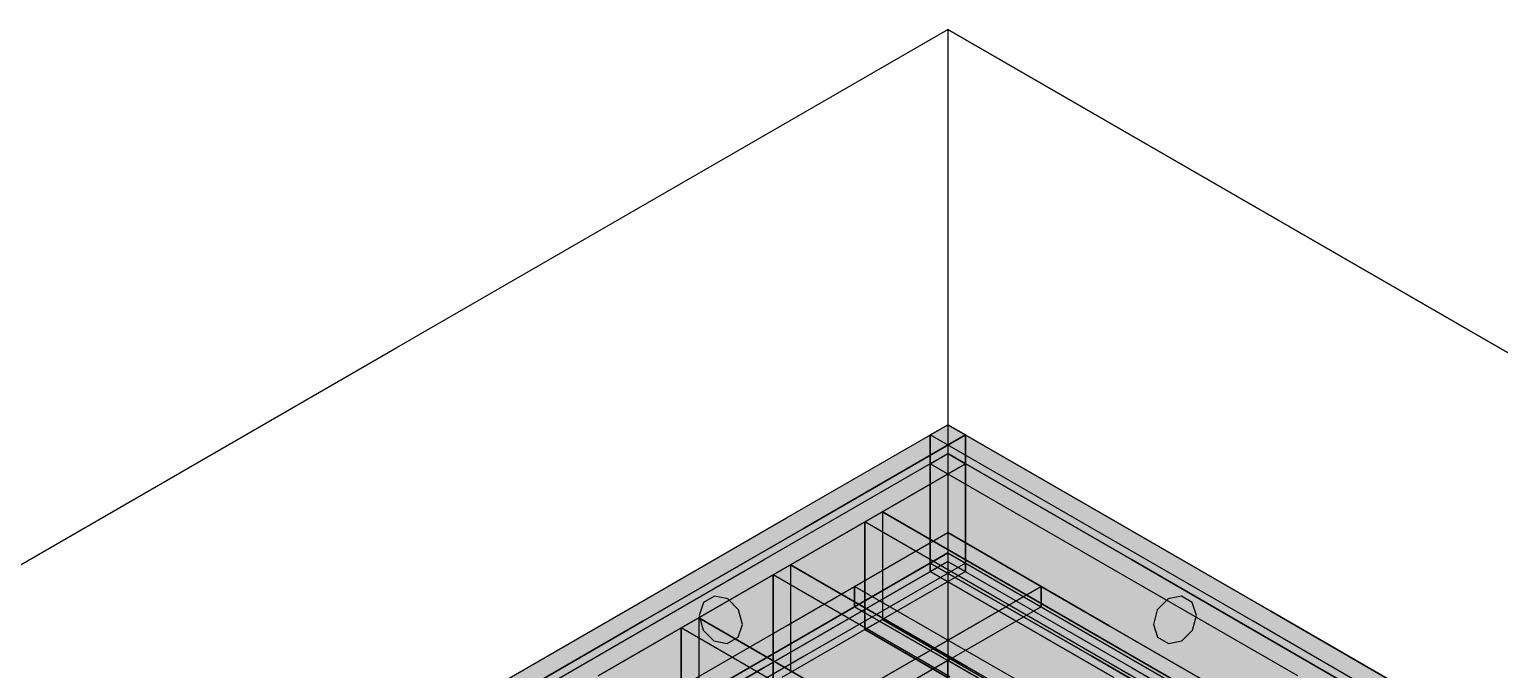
# Model space of a CAD drawing. Header units: metres. Extents: x 0 to 10.2, y 0 to 3.
# Drawn here: x 1.4335 to 1.78, y 2.0991 to 2.25 of the extents above; entities that cross this region are included whole.
import ezdxf

# ---------------------------------------------------------------- set-up
doc = ezdxf.new("R2010")
doc.units = ezdxf.units.M
doc.header["$LTSCALE"] = 0.25
doc.layers.add('ISO-ARISTAS', color=8, linetype='CONTINUOUS')
doc.layers.add('ISO-CONCRETO-SUP', color=254, linetype='CONTINUOUS', true_color=0xe8e8e8)

msp = doc.modelspace()

# ---------------------------------------------------------------- linework, layer by layer
at = {"layer": 'ISO-ARISTAS', "color": 250}
for p, q in [((1.5201, 2.175), (1.65, 2.25)), ((1.5201, 2.175), (1.65, 2.25)), ((1.7799, 2.175), (1.65, 2.25)), ((1.65, 2.25), (1.65, 2.15)), ((1.65, 2.25), (1.65, 2.15)), ((1.65, 2.25), (1.7799, 2.175)), ((1.39019, 2.1), (1.5201, 2.175)), ((1.39019, 2.1), (1.5201, 2.175)), ((1.90981, 2.1), (1.7799, 2.175)), ((1.7799, 2.175), (1.90981, 2.1)), ((1.61195, 2.13483), (1.65, 2.1568)), ((1.61195, 2.13483), (1.65, 2.1568)), ((1.64584, 2.1544), (1.65, 2.1568)), ((1.64584, 2.1544), (1.65, 2.1568)), ((1.65416, 2.1544), (1.65, 2.1568)), ((1.65, 2.1568), (1.65, 2.1266)), ((1.65, 2.1568), (1.65, 2.1266)), ((1.65, 2.1568), (1.65, 2.1266)), ((1.68805, 2.13483), (1.65, 2.1568)), ((1.65, 2.1568), (1.65, 2.1266)), ((1.65, 2.1568), (1.68805, 2.13483)), ((1.65, 2.1568), (1.65416, 2.1544)), ((1.61611, 2.13243), (1.65416, 2.1544)), ((1.65416, 2.1544), (1.61611, 2.13243)), ((1.64584, 2.1242), (1.64584, 2.1544)), ((1.68389, 2.13243), (1.64584, 2.1544)), ((1.64584, 2.1544), (1.64584, 2.1242)), ((1.68389, 2.13243), (1.64584, 2.1544)), ((1.65416, 2.1242), (1.65416, 2.1544)), ((1.65416, 2.1544), (1.65416, 2.1242)), ((1.6067, 2.125), (1.65, 2.15)), ((1.6067, 2.125), (1.65, 2.15)), ((1.64584, 2.1476), (1.65, 2.15)), ((1.64584, 2.1476), (1.65, 2.15)), ((1.65, 2.15), (1.65, 2.05)), ((1.65, 2.15), (1.65, 2.05)), ((1.65, 2.15), (1.65, 2.1246)), ((1.65416, 2.1476), (1.65, 2.15)), ((1.65, 2.15), (1.65, 2.1246)), ((1.6933, 2.125), (1.65, 2.15)), ((1.65, 2.15), (1.65, 2.1246)), ((1.65, 2.15), (1.65, 2.1246)), ((1.65, 2.15), (1.65416, 2.1476)), ((1.65, 2.15), (1.6933, 2.125)), ((1.61086, 2.1226), (1.65416, 2.1476)), ((1.65416, 2.1476), (1.61086, 2.1226)), ((1.64584, 2.1222), (1.64584, 2.1476)), ((1.68914, 2.1226), (1.64584, 2.1476)), ((1.64584, 2.1476), (1.64584, 2.1222)), ((1.68914, 2.1226), (1.64584, 2.1476)), ((1.65416, 2.1222), (1.65416, 2.1476)), ((1.65416, 2.1476), (1.65416, 2.1222)), ((1.63043, 2.1339), (1.63458, 2.1363)), ((1.63043, 2.1339), (1.63458, 2.1363)), ((1.63458, 2.1363), (1.63458, 2.1109)), ((1.67622, 2.11226), (1.63458, 2.1363)), ((1.63458, 2.1363), (1.63458, 2.1109)), ((1.63458, 2.1363), (1.67622, 2.11226)), ((1.57391, 2.11287), (1.61195, 2.13483)), ((1.57391, 2.11287), (1.61195, 2.13483)), ((1.57806, 2.11047), (1.61611, 2.13243)), ((1.61611, 2.13243), (1.57806, 2.11047)), ((1.61195, 2.10943), (1.65, 2.1314)), ((1.61195, 2.10943), (1.65, 2.1314)), ((1.628, 2.1187), (1.65, 2.1314)), ((1.628, 2.1187), (1.65, 2.1314)), ((1.63043, 2.1085), (1.63043, 2.1339)), ((1.67207, 2.10986), (1.63043, 2.1339)), ((1.63043, 2.1339), (1.63043, 2.1085)), ((1.67207, 2.10986), (1.63043, 2.1339)), ((1.672, 2.1187), (1.65, 2.1314)), ((1.65, 2.1314), (1.65, 2.1266)), ((1.65, 2.1314), (1.65, 2.1266)), ((1.65, 2.1314), (1.65, 2.1266)), ((1.68805, 2.10943), (1.65, 2.1314)), ((1.65, 2.1314), (1.65, 2.1266)), ((1.65, 2.1314), (1.672, 2.1187)), ((1.65, 2.1314), (1.68805, 2.10943)), ((1.72194, 2.11047), (1.68389, 2.13243)), ((1.72194, 2.11047), (1.68389, 2.13243)), ((1.72609, 2.11287), (1.68805, 2.13483)), ((1.68805, 2.13483), (1.72609, 2.11287)), ((1.5634, 2.1), (1.6067, 2.125)), ((1.5634, 2.1), (1.6067, 2.125)), ((1.6067, 2.0996), (1.65, 2.1246)), ((1.65, 2.1246), (1.6067, 2.0996)), ((1.65, 2.1266), (1.61195, 2.10463)), ((1.61195, 2.10463), (1.65, 2.1266)), ((1.61195, 2.10463), (1.65, 2.1266)), ((1.65, 2.1266), (1.61195, 2.10463)), ((1.65, 2.1266), (1.628, 2.1139)), ((1.628, 2.1139), (1.65, 2.1266)), ((1.65, 2.1266), (1.64584, 2.1242)), ((1.64584, 2.1242), (1.65, 2.1266)), ((1.65, 2.1246), (1.64584, 2.1222)), ((1.64584, 2.1222), (1.65, 2.1246)), ((1.65, 2.1266), (1.672, 2.1139)), ((1.65, 2.1266), (1.65416, 2.1242)), ((1.65, 2.1266), (1.68805, 2.10463)), ((1.65, 2.1266), (1.68805, 2.10463)), ((1.65, 2.1266), (1.65416, 2.1242)), ((1.65, 2.1266), (1.672, 2.1139)), ((1.65, 2.1266), (1.68805, 2.10463)), ((1.65, 2.1266), (1.68805, 2.10463)), ((1.65, 2.1246), (1.65416, 2.1222)), ((1.65, 2.1246), (1.65416, 2.1222)), ((1.65, 2.1246), (1.6933, 2.0996)), ((1.65, 2.1246), (1.6933, 2.0996)), ((1.7366, 2.1), (1.6933, 2.125)), ((1.6933, 2.125), (1.7366, 2.1)), ((1.56755, 2.0976), (1.61086, 2.1226)), ((1.61086, 2.1226), (1.56755, 2.0976)), ((1.60878, 2.1214), (1.61293, 2.1238)), ((1.60878, 2.1214), (1.61293, 2.1238)), ((1.60878, 2.096), (1.60878, 2.1214)), ((1.65042, 2.09736), (1.60878, 2.1214)), ((1.60878, 2.1214), (1.60878, 2.096)), ((1.65042, 2.09736), (1.60878, 2.1214)), ((1.65416, 2.1222), (1.61086, 2.0972)), ((1.65416, 2.1222), (1.61086, 2.0972)), ((1.61293, 2.1238), (1.61293, 2.0984)), ((1.65457, 2.09976), (1.61293, 2.1238)), ((1.61293, 2.1238), (1.61293, 2.0984)), ((1.61293, 2.1238), (1.65457, 2.09976)), ((1.65416, 2.1242), (1.61611, 2.10223)), ((1.65416, 2.1242), (1.61611, 2.10223)), ((1.68389, 2.10223), (1.64584, 2.1242)), ((1.64584, 2.1242), (1.68389, 2.10223)), ((1.68914, 2.0972), (1.64584, 2.1222)), ((1.64584, 2.1222), (1.68914, 2.0972)), ((1.73245, 2.0976), (1.68914, 2.1226)), ((1.73245, 2.0976), (1.68914, 2.1226)), ((1.628, 2.1139), (1.628, 2.1187)), ((1.66605, 2.09673), (1.628, 2.1187)), ((1.66605, 2.09673), (1.628, 2.1187)), ((1.628, 2.1187), (1.628, 2.1139)), ((1.672, 2.1187), (1.63395, 2.09673)), ((1.63395, 2.09673), (1.672, 2.1187)), ((1.672, 2.1139), (1.672, 2.1187)), ((1.672, 2.1187), (1.672, 2.1139)), ((1.5924, 2.1149), (1.59139, 2.11185)), ((1.5924, 2.1149), (1.59139, 2.11185)), ((1.59497, 2.11638), (1.5924, 2.1149)), ((1.59497, 2.11638), (1.5924, 2.1149)), ((1.59811, 2.11573), (1.59497, 2.11638)), ((1.59811, 2.11573), (1.59497, 2.11638)), ((1.60064, 2.1132), (1.59811, 2.11573)), ((1.60064, 2.1132), (1.59811, 2.11573)), ((1.70189, 2.11573), (1.69936, 2.1132)), ((1.70189, 2.11573), (1.69936, 2.1132)), ((1.70503, 2.11638), (1.70189, 2.11573)), ((1.70503, 2.11638), (1.70189, 2.11573)), ((1.7076, 2.1149), (1.70503, 2.11638)), ((1.7076, 2.1149), (1.70503, 2.11638)), ((1.70861, 2.11185), (1.7076, 2.1149)), ((1.70861, 2.11185), (1.7076, 2.1149)), ((1.53586, 2.0909), (1.57391, 2.11287)), ((1.53586, 2.0909), (1.57391, 2.11287)), ((1.58713, 2.1089), (1.59128, 2.1113)), ((1.58713, 2.1089), (1.59128, 2.1113)), ((1.59128, 2.1113), (1.59128, 2.0859)), ((1.63292, 2.08726), (1.59128, 2.1113)), ((1.59128, 2.1113), (1.59128, 2.0859)), ((1.59128, 2.1113), (1.63292, 2.08726)), ((1.59139, 2.11185), (1.59232, 2.1084)), ((1.59139, 2.11185), (1.59232, 2.1084)), ((1.60157, 2.10975), (1.60064, 2.1132)), ((1.60157, 2.10975), (1.60064, 2.1132)), ((1.66605, 2.09193), (1.628, 2.1139)), ((1.628, 2.1139), (1.66605, 2.09193)), ((1.63458, 2.1109), (1.63043, 2.1085)), ((1.63043, 2.1085), (1.63458, 2.1109)), ((1.672, 2.1139), (1.63395, 2.09193)), ((1.672, 2.1139), (1.63395, 2.09193)), ((1.63458, 2.1109), (1.67622, 2.08686)), ((1.63458, 2.1109), (1.67622, 2.08686)), ((1.71786, 2.08822), (1.67622, 2.11226)), ((1.67622, 2.11226), (1.71786, 2.08822)), ((1.69936, 2.1132), (1.69843, 2.10975)), ((1.69936, 2.1132), (1.69843, 2.10975)), ((1.70768, 2.1084), (1.70861, 2.11185)), ((1.70768, 2.1084), (1.70861, 2.11185)), ((1.76414, 2.0909), (1.72609, 2.11287)), ((1.72609, 2.11287), (1.76414, 2.0909)), ((1.54001, 2.0885), (1.57806, 2.11047)), ((1.57806, 2.11047), (1.54001, 2.0885)), ((1.57391, 2.08747), (1.61195, 2.10943)), ((1.57391, 2.08747), (1.61195, 2.10943)), ((1.58713, 2.0835), (1.58713, 2.1089)), ((1.62877, 2.08486), (1.58713, 2.1089)), ((1.58713, 2.1089), (1.58713, 2.0835)), ((1.62877, 2.08486), (1.58713, 2.1089)), ((1.59232, 2.1084), (1.59484, 2.10587)), ((1.59232, 2.1084), (1.59484, 2.10587)), ((1.60056, 2.1067), (1.60157, 2.10975)), ((1.60056, 2.1067), (1.60157, 2.10975)), ((1.67207, 2.08446), (1.63043, 2.1085)), ((1.63043, 2.1085), (1.67207, 2.08446)), ((1.7137, 2.08582), (1.67207, 2.10986)), ((1.7137, 2.08582), (1.67207, 2.10986)), ((1.72609, 2.08747), (1.68805, 2.10943)), ((1.68805, 2.10943), (1.72609, 2.08747)), ((1.69843, 2.10975), (1.69944, 2.1067)), ((1.69843, 2.10975), (1.69944, 2.1067)), ((1.70516, 2.10587), (1.70768, 2.1084)), ((1.70516, 2.10587), (1.70768, 2.1084)), ((1.75999, 2.0885), (1.72194, 2.11047)), ((1.75999, 2.0885), (1.72194, 2.11047)), ((1.57391, 2.08267), (1.61195, 2.10463)), ((1.61195, 2.10463), (1.57391, 2.08267)), ((1.57391, 2.08267), (1.61195, 2.10463)), ((1.61195, 2.10463), (1.57391, 2.08267)), ((1.59484, 2.10587), (1.59799, 2.10522)), ((1.59484, 2.10587), (1.59799, 2.10522)), ((1.59799, 2.10522), (1.60056, 2.1067)), ((1.59799, 2.10522), (1.60056, 2.1067)), ((1.68805, 2.10463), (1.72609, 2.08267)), ((1.68805, 2.10463), (1.72609, 2.08267)), ((1.68805, 2.10463), (1.72609, 2.08267)), ((1.68805, 2.10463), (1.72609, 2.08267)), ((1.69944, 2.1067), (1.70201, 2.10522)), ((1.69944, 2.1067), (1.70201, 2.10522)), ((1.70201, 2.10522), (1.70516, 2.10587)), ((1.70201, 2.10522), (1.70516, 2.10587)), ((1.61611, 2.10223), (1.57806, 2.08027)), ((1.61611, 2.10223), (1.57806, 2.08027)), ((1.65, 2.1012), (1.60393, 2.0746)), ((1.69607, 2.0746), (1.65, 2.1012)), ((1.65, 2.1012), (1.65, 2.0663)), ((1.65, 2.0663), (1.65, 2.1012)), ((1.72194, 2.08027), (1.68389, 2.10223)), ((1.68389, 2.10223), (1.72194, 2.08027)), ((1.5201, 2.075), (1.5634, 2.1)), ((1.5201, 2.075), (1.5634, 2.1)), ((1.5634, 2.0746), (1.6067, 2.0996)), ((1.6067, 2.0996), (1.5634, 2.0746)), ((1.69621, 2.07572), (1.65457, 2.09976)), ((1.65457, 2.09976), (1.69621, 2.07572)), ((1.6933, 2.0996), (1.7366, 2.0746)), ((1.6933, 2.0996), (1.7366, 2.0746)), ((1.7799, 2.075), (1.7366, 2.1)), ((1.7366, 2.1), (1.7799, 2.075))]:
    msp.add_line(p, q, dxfattribs=at)
at = {"layer": 'ISO-CONCRETO-SUP', "true_color": 0x657184}
for points in [[(1.65, 2.1266), (1.61195, 2.10463), (1.65, 2.1568), (1.61195, 2.13483)], [(1.65, 2.1266), (1.64584, 2.1242), (1.65, 2.1568), (1.64584, 2.1544)], [(1.65416, 2.1242), (1.61611, 2.10223), (1.65416, 2.1544), (1.61611, 2.13243)], [(1.61195, 2.10463), (1.57391, 2.08267), (1.61195, 2.13483), (1.57391, 2.11287)], [(1.61611, 2.10223), (1.57806, 2.08027), (1.61611, 2.13243), (1.57806, 2.11047)], [(1.65, 2.1266), (1.61195, 2.10463), (1.65, 2.1314), (1.61195, 2.10943)], [(1.65, 2.1266), (1.628, 2.1139), (1.65, 2.1314), (1.628, 2.1187)], [(1.672, 2.1139), (1.63395, 2.09193), (1.672, 2.1187), (1.63395, 2.09673)], [(1.57391, 2.08267), (1.53586, 2.0607), (1.57391, 2.11287), (1.53586, 2.0909)], [(1.57806, 2.08027), (1.54001, 2.0583), (1.57806, 2.11047), (1.54001, 2.0885)], [(1.61195, 2.10463), (1.57391, 2.08267), (1.61195, 2.10943), (1.57391, 2.08747)]]:
    msp.add_solid(points, dxfattribs=at)
at = {"layer": 'ISO-CONCRETO-SUP', "true_color": 0x7d8ca3}
for points in [[(1.65, 2.1568), (1.65416, 2.1544), (1.61195, 2.13483), (1.61611, 2.13243)], [(1.65, 2.1568), (1.68805, 2.13483), (1.64584, 2.1544), (1.68389, 2.13243)], [(1.61195, 2.13483), (1.61611, 2.13243), (1.57391, 2.11287), (1.57806, 2.11047)], [(1.65, 2.1314), (1.672, 2.1187), (1.61195, 2.10943), (1.63395, 2.09673)], [(1.65, 2.1314), (1.68805, 2.10943), (1.628, 2.1187), (1.66605, 2.09673)], [(1.68805, 2.13483), (1.72609, 2.11287), (1.68389, 2.13243), (1.72194, 2.11047)], [(1.65, 2.1266), (1.65416, 2.1242), (1.61195, 2.10463), (1.61611, 2.10223)], [(1.65, 2.1266), (1.672, 2.1139), (1.61195, 2.10463), (1.63395, 2.09193)], [(1.65, 2.1266), (1.68805, 2.10463), (1.628, 2.1139), (1.66605, 2.09193)], [(1.65, 2.1266), (1.68805, 2.10463), (1.64584, 2.1242), (1.68389, 2.10223)], [(1.57391, 2.11287), (1.57806, 2.11047), (1.53586, 2.0909), (1.54001, 2.0885)], [(1.72609, 2.11287), (1.76414, 2.0909), (1.72194, 2.11047), (1.75999, 2.0885)], [(1.61195, 2.10943), (1.63395, 2.09673), (1.57391, 2.08747), (1.5959, 2.07477)], [(1.68805, 2.10943), (1.72609, 2.08747), (1.66605, 2.09673), (1.7041, 2.07477)], [(1.61195, 2.10463), (1.61611, 2.10223), (1.57391, 2.08267), (1.57806, 2.08027)], [(1.61195, 2.10463), (1.63395, 2.09193), (1.57391, 2.08267), (1.5959, 2.06997)], [(1.68805, 2.10463), (1.72609, 2.08267), (1.66605, 2.09193), (1.7041, 2.06997)], [(1.68805, 2.10463), (1.72609, 2.08267), (1.68389, 2.10223), (1.72194, 2.08027)]]:
    msp.add_solid(points, dxfattribs=at)
at = {"layer": 'ISO-CONCRETO-SUP', "true_color": 0x717e93}
for points in [[(1.65, 2.1266), (1.65416, 2.1242), (1.65, 2.1568), (1.65416, 2.1544)], [(1.65, 2.1266), (1.68805, 2.10463), (1.65, 2.1568), (1.68805, 2.13483)], [(1.64584, 2.1242), (1.68389, 2.10223), (1.64584, 2.1544), (1.68389, 2.13243)], [(1.65, 2.1266), (1.672, 2.1139), (1.65, 2.1314), (1.672, 2.1187)], [(1.65, 2.1266), (1.68805, 2.10463), (1.65, 2.1314), (1.68805, 2.10943)], [(1.68389, 2.10223), (1.72194, 2.08027), (1.68389, 2.13243), (1.72194, 2.11047)], [(1.68805, 2.10463), (1.72609, 2.08267), (1.68805, 2.13483), (1.72609, 2.11287)], [(1.628, 2.1139), (1.66605, 2.09193), (1.628, 2.1187), (1.66605, 2.09673)], [(1.72609, 2.08267), (1.76414, 2.0607), (1.72609, 2.11287), (1.76414, 2.0909)], [(1.68805, 2.10463), (1.72609, 2.08267), (1.68805, 2.10943), (1.72609, 2.08747)], [(1.72194, 2.08027), (1.75999, 2.0583), (1.72194, 2.11047), (1.75999, 2.0885)]]:
    msp.add_solid(points, dxfattribs=at)
at = {"layer": 'ISO-CONCRETO-SUP', "true_color": 0x3d414b}
for points in [[(1.65, 2.1246), (1.6067, 2.0996), (1.65, 2.15), (1.6067, 2.125)], [(1.65, 2.1246), (1.64584, 2.1222), (1.65, 2.15), (1.64584, 2.1476)], [(1.65416, 2.1222), (1.61086, 2.0972), (1.65416, 2.1476), (1.61086, 2.1226)], [(1.63458, 2.1109), (1.63043, 2.1085), (1.63458, 2.1363), (1.63043, 2.1339)], [(1.6067, 2.0996), (1.5634, 2.0746), (1.6067, 2.125), (1.5634, 2.1)], [(1.61086, 2.0972), (1.56755, 2.0722), (1.61086, 2.1226), (1.56755, 2.0976)], [(1.61293, 2.0984), (1.60878, 2.096), (1.61293, 2.1238), (1.60878, 2.1214)], [(1.59128, 2.0859), (1.58713, 2.0835), (1.59128, 2.1113), (1.58713, 2.1089)], [(1.5634, 2.0746), (1.5201, 2.0496), (1.5634, 2.1), (1.5201, 2.075)]]:
    msp.add_solid(points, dxfattribs=at)
at = {"layer": 'ISO-CONCRETO-SUP', "true_color": 0x4b505d}
for points in [[(1.65, 2.15), (1.65416, 2.1476), (1.6067, 2.125), (1.61086, 2.1226)], [(1.65, 2.15), (1.6933, 2.125), (1.64584, 2.1476), (1.68914, 2.1226)], [(1.63458, 2.1363), (1.67622, 2.11226), (1.63043, 2.1339), (1.67207, 2.10986)], [(1.6067, 2.125), (1.61086, 2.1226), (1.5634, 2.1), (1.56755, 2.0976)], [(1.65, 2.1246), (1.65416, 2.1222), (1.6067, 2.0996), (1.61086, 2.0972)], [(1.65, 2.1246), (1.6933, 2.0996), (1.64584, 2.1222), (1.68914, 2.0972)], [(1.6933, 2.125), (1.7366, 2.1), (1.68914, 2.1226), (1.73245, 2.0976)], [(1.61293, 2.1238), (1.65457, 2.09976), (1.60878, 2.1214), (1.65042, 2.09736)], [(1.59128, 2.1113), (1.63292, 2.08726), (1.58713, 2.1089), (1.62877, 2.08486)], [(1.63458, 2.1109), (1.67622, 2.08686), (1.63043, 2.1085), (1.67207, 2.08446)], [(1.67622, 2.11226), (1.71786, 2.08822), (1.67207, 2.10986), (1.7137, 2.08582)], [(1.5634, 2.1), (1.56755, 2.0976), (1.5201, 2.075), (1.52425, 2.0726)], [(1.6067, 2.0996), (1.61086, 2.0972), (1.5634, 2.0746), (1.56755, 2.0722)], [(1.65457, 2.09976), (1.69621, 2.07572), (1.65042, 2.09736), (1.69205, 2.07332)], [(1.6933, 2.0996), (1.7366, 2.0746), (1.68914, 2.0972), (1.73245, 2.0722)], [(1.7366, 2.1), (1.7799, 2.075), (1.73245, 2.0976), (1.77575, 2.0726)]]:
    msp.add_solid(points, dxfattribs=at)
at = {"layer": 'ISO-CONCRETO-SUP', "true_color": 0x444854}
for points in [[(1.65, 2.1246), (1.65416, 2.1222), (1.65, 2.15), (1.65416, 2.1476)], [(1.65, 2.1246), (1.6933, 2.0996), (1.65, 2.15), (1.6933, 2.125)], [(1.64584, 2.1222), (1.68914, 2.0972), (1.64584, 2.1476), (1.68914, 2.1226)], [(1.63458, 2.1109), (1.67622, 2.08686), (1.63458, 2.1363), (1.67622, 2.11226)], [(1.63043, 2.1085), (1.67207, 2.08446), (1.63043, 2.1339), (1.67207, 2.10986)], [(1.6933, 2.0996), (1.7366, 2.0746), (1.6933, 2.125), (1.7366, 2.1)], [(1.60878, 2.096), (1.65042, 2.07196), (1.60878, 2.1214), (1.65042, 2.09736)], [(1.61293, 2.0984), (1.65457, 2.07436), (1.61293, 2.1238), (1.65457, 2.09976)], [(1.68914, 2.0972), (1.73245, 2.0722), (1.68914, 2.1226), (1.73245, 2.0976)], [(1.59128, 2.0859), (1.63292, 2.06186), (1.59128, 2.1113), (1.63292, 2.08726)], [(1.67622, 2.08686), (1.71786, 2.06282), (1.67622, 2.11226), (1.71786, 2.08822)], [(1.58713, 2.0835), (1.62877, 2.05946), (1.58713, 2.1089), (1.62877, 2.08486)], [(1.67207, 2.08446), (1.7137, 2.06042), (1.67207, 2.10986), (1.7137, 2.08582)], [(1.65457, 2.07436), (1.69621, 2.05032), (1.65457, 2.09976), (1.69621, 2.07572)], [(1.7366, 2.0746), (1.7799, 2.0496), (1.7366, 2.1), (1.7799, 2.075)]]:
    msp.add_solid(points, dxfattribs=at)
at = {"layer": 'ISO-CONCRETO-SUP', "true_color": 0x888a8f}
for points in [[(1.5924, 2.1149), (1.59139, 2.11185), (1.54647, 2.08838), (1.54546, 2.08533)], [(1.60056, 2.1067), (1.60157, 2.10975), (1.55463, 2.08018), (1.55564, 2.08323)]]:
    msp.add_solid(points, dxfattribs=at)
at = {"layer": 'ISO-CONCRETO-SUP', "true_color": 0x75777b}
for points in [[(1.59497, 2.11638), (1.5924, 2.1149), (1.54904, 2.08987), (1.54647, 2.08838)], [(1.70189, 2.11573), (1.69936, 2.1132), (1.74781, 2.08922), (1.74529, 2.08668)], [(1.70516, 2.10587), (1.70768, 2.1084), (1.75108, 2.07935), (1.75361, 2.08188)], [(1.59799, 2.10522), (1.60056, 2.1067), (1.55206, 2.0787), (1.55463, 2.08018)]]:
    msp.add_solid(points, dxfattribs=at)
at = {"layer": 'ISO-CONCRETO-SUP', "true_color": 0x67686c}
for points in [[(1.59811, 2.11573), (1.59497, 2.11638), (1.55219, 2.08922), (1.54904, 2.08987)], [(1.70503, 2.11638), (1.70189, 2.11573), (1.75096, 2.08987), (1.74781, 2.08922)], [(1.59484, 2.10587), (1.59799, 2.10522), (1.54892, 2.07935), (1.55206, 2.0787)], [(1.70201, 2.10522), (1.70516, 2.10587), (1.74794, 2.0787), (1.75108, 2.07935)]]:
    msp.add_solid(points, dxfattribs=at)
at = {"layer": 'ISO-CONCRETO-SUP', "true_color": 0x7f8186}
for points in [[(1.60064, 2.1132), (1.59811, 2.11573), (1.55471, 2.08668), (1.55219, 2.08922)], [(1.59232, 2.1084), (1.59484, 2.10587), (1.54639, 2.08188), (1.54892, 2.07935)]]:
    msp.add_solid(points, dxfattribs=at)
at = {"layer": 'ISO-CONCRETO-SUP', "true_color": 0x989aa0}
for points in [[(1.59648, 2.1108), (1.5924, 2.1149), (1.59139, 2.11185)], [(1.59648, 2.1108), (1.59497, 2.11638), (1.5924, 2.1149)], [(1.59648, 2.1108), (1.59811, 2.11573), (1.59497, 2.11638)], [(1.59648, 2.1108), (1.60064, 2.1132), (1.59811, 2.11573)], [(1.59648, 2.1108), (1.59139, 2.11185), (1.59232, 2.1084)], [(1.59648, 2.1108), (1.59232, 2.1084), (1.59484, 2.10587)], [(1.59648, 2.1108), (1.59484, 2.10587), (1.59799, 2.10522)], [(1.59648, 2.1108), (1.60157, 2.10975), (1.60064, 2.1132)], [(1.59648, 2.1108), (1.60056, 2.1067), (1.60157, 2.10975)], [(1.59648, 2.1108), (1.59799, 2.10522), (1.60056, 2.1067)]]:
    msp.add_solid(points, dxfattribs=at)
at = {"layer": 'ISO-CONCRETO-SUP', "true_color": 0xa2a4aa}
for points in [[(1.70352, 2.1108), (1.70189, 2.11573), (1.69936, 2.1132)], [(1.70352, 2.1108), (1.70503, 2.11638), (1.70189, 2.11573)], [(1.70352, 2.1108), (1.7076, 2.1149), (1.70503, 2.11638)], [(1.70352, 2.1108), (1.70861, 2.11185), (1.7076, 2.1149)], [(1.70352, 2.1108), (1.69936, 2.1132), (1.69843, 2.10975)], [(1.70352, 2.1108), (1.69843, 2.10975), (1.69944, 2.1067)], [(1.70352, 2.1108), (1.69944, 2.1067), (1.70201, 2.10522)], [(1.70352, 2.1108), (1.70201, 2.10522), (1.70516, 2.10587)], [(1.70352, 2.1108), (1.70768, 2.1084), (1.70861, 2.11185)], [(1.70352, 2.1108), (1.70516, 2.10587), (1.70768, 2.1084)]]:
    msp.add_solid(points, dxfattribs=at)
at = {"layer": 'ISO-CONCRETO-SUP', "true_color": 0x6b6d71}
for points in [[(1.7076, 2.1149), (1.70503, 2.11638), (1.75353, 2.08838), (1.75096, 2.08987)], [(1.69944, 2.1067), (1.70201, 2.10522), (1.74537, 2.08018), (1.74794, 2.0787)]]:
    msp.add_solid(points, dxfattribs=at)
at = {"layer": 'ISO-CONCRETO-SUP', "true_color": 0x78797e}
for points in [[(1.70861, 2.11185), (1.7076, 2.1149), (1.75454, 2.08533), (1.75353, 2.08838)], [(1.69843, 2.10975), (1.69944, 2.1067), (1.74436, 2.08323), (1.74537, 2.08018)]]:
    msp.add_solid(points, dxfattribs=at)
at = {"layer": 'ISO-CONCRETO-SUP', "true_color": 0x8c8e93}
for points in [[(1.59139, 2.11185), (1.59232, 2.1084), (1.54546, 2.08533), (1.54639, 2.08188)], [(1.60157, 2.10975), (1.60064, 2.1132), (1.55564, 2.08323), (1.55471, 2.08668)]]:
    msp.add_solid(points, dxfattribs=at)
at = {"layer": 'ISO-CONCRETO-SUP', "true_color": 0x7c7d82}
for points in [[(1.69936, 2.1132), (1.69843, 2.10975), (1.74529, 2.08668), (1.74436, 2.08323)], [(1.70768, 2.1084), (1.70861, 2.11185), (1.75361, 2.08188), (1.75454, 2.08533)]]:
    msp.add_solid(points, dxfattribs=at)
at = {"layer": 'ISO-CONCRETO-SUP', "true_color": 0x9b9b95}
msp.add_solid([(1.60393, 2.0397), (1.65, 2.0663), (1.60393, 2.0746), (1.65, 2.1012)], dxfattribs=at)
at = {"layer": 'ISO-CONCRETO-SUP', "true_color": 0xadada7}
msp.add_solid([(1.65, 2.0663), (1.69607, 2.0397), (1.65, 2.1012), (1.69607, 2.0746)], dxfattribs=at)

doc.saveas('drawing.dxf')
